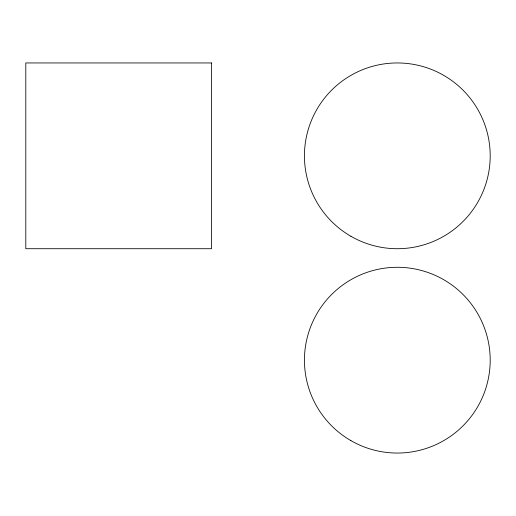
<?xml version="1.0" encoding="UTF-8"?>
<svg xmlns="http://www.w3.org/2000/svg" width="516" height="516" viewBox="0 0 516 516"><rect width="100%" height="100%" fill="white"/><g stroke="black" fill="none" stroke-linecap="round" stroke-linejoin="round"><path stroke-width="0.77" d="M211.56 62.952L25.8 62.952L25.8 248.712L211.56 248.712L211.56 62.952M350.88 236.27A92.88 92.88 0 0 0 490.2 155.832A92.88 92.88 0 0 0 350.88 75.394A92.88 92.88 0 0 0 350.88 236.27M350.88 440.606A92.88 92.88 0 0 0 490.2 360.168A92.88 92.88 0 0 0 350.88 279.73A92.88 92.88 0 0 0 350.88 440.606"/></g></svg>
